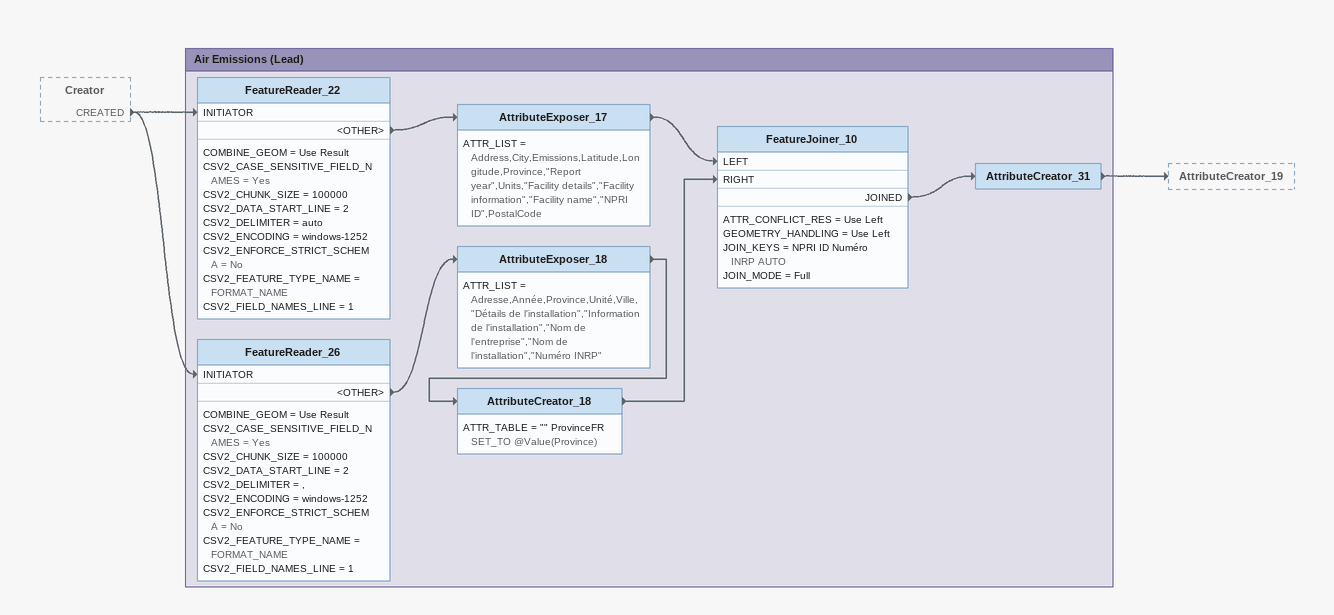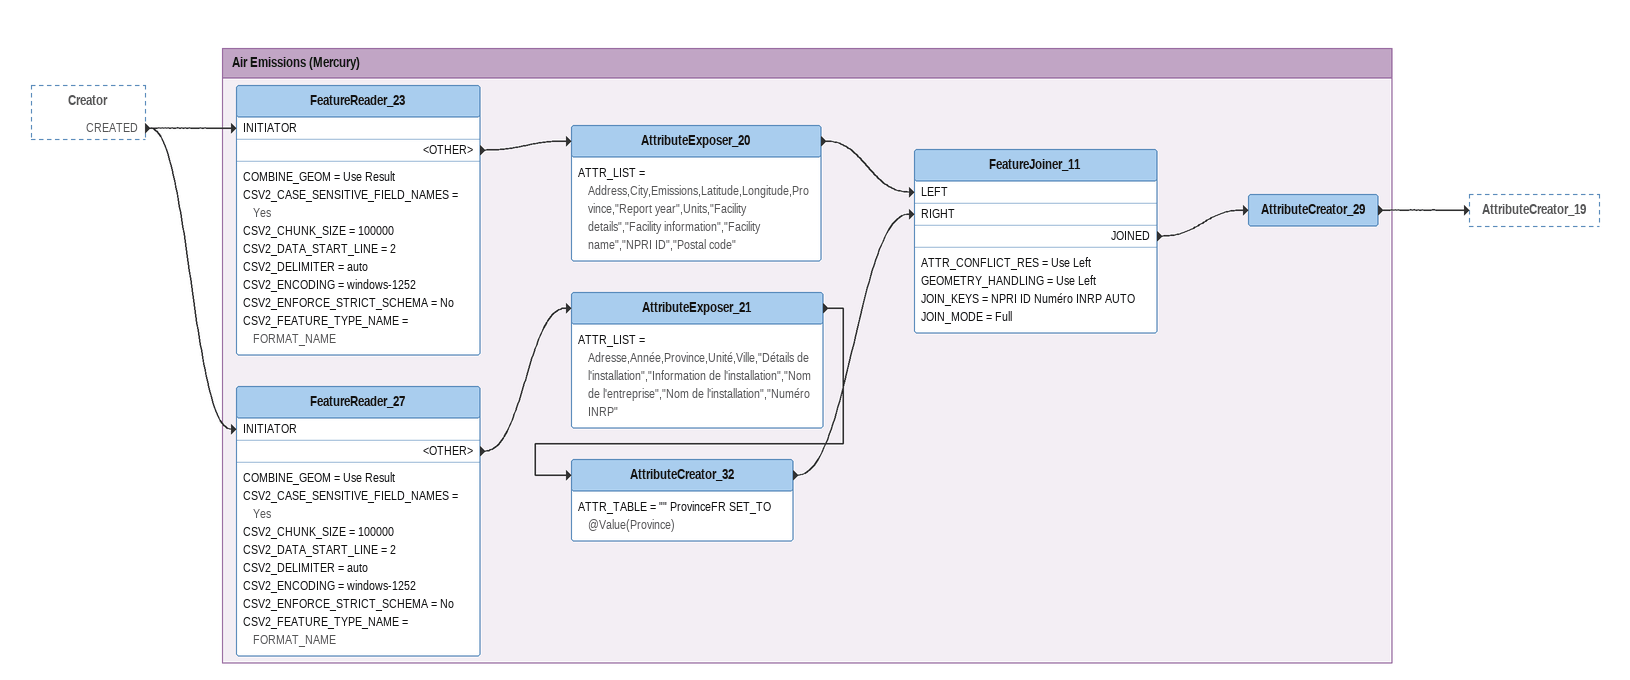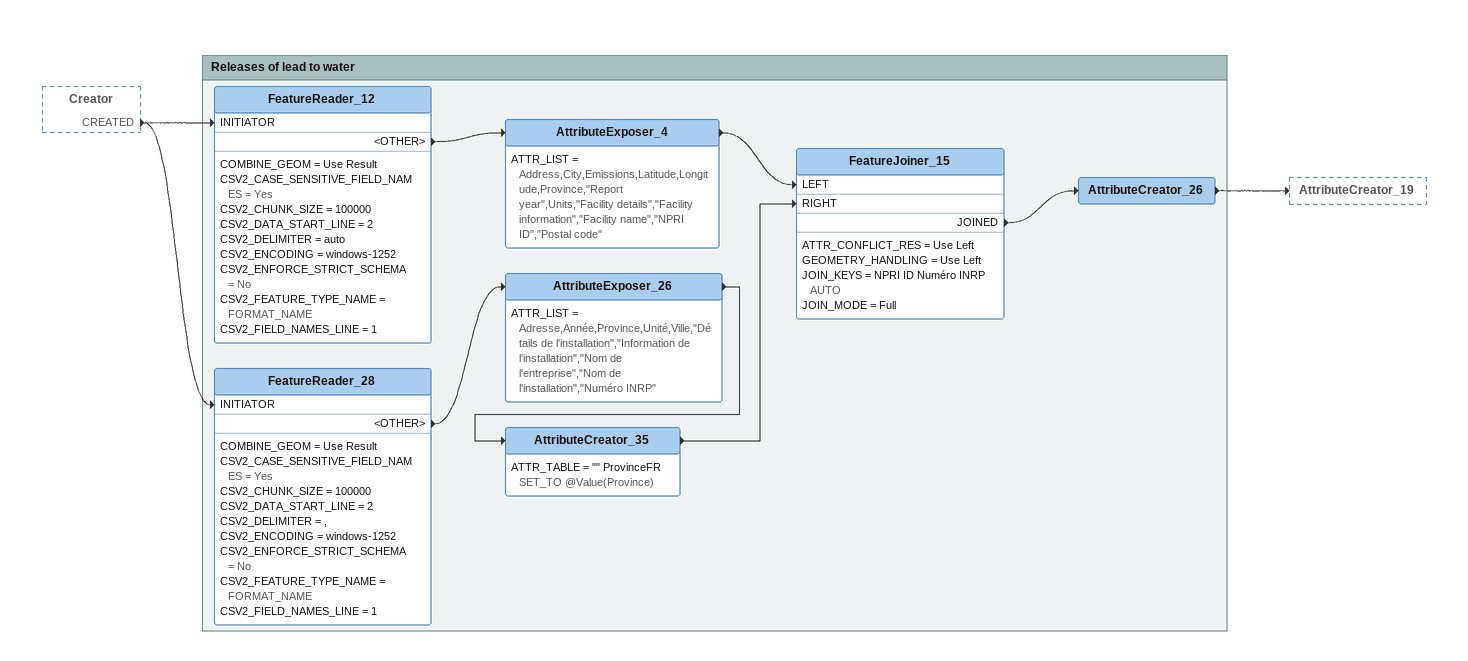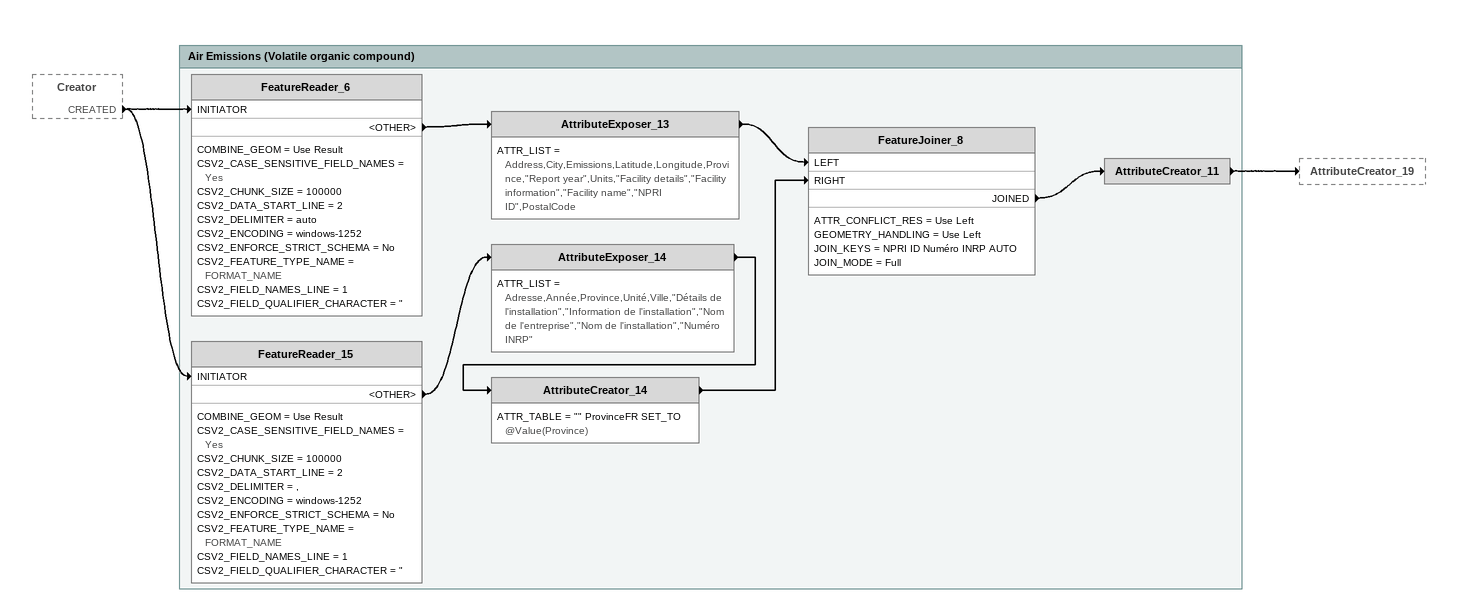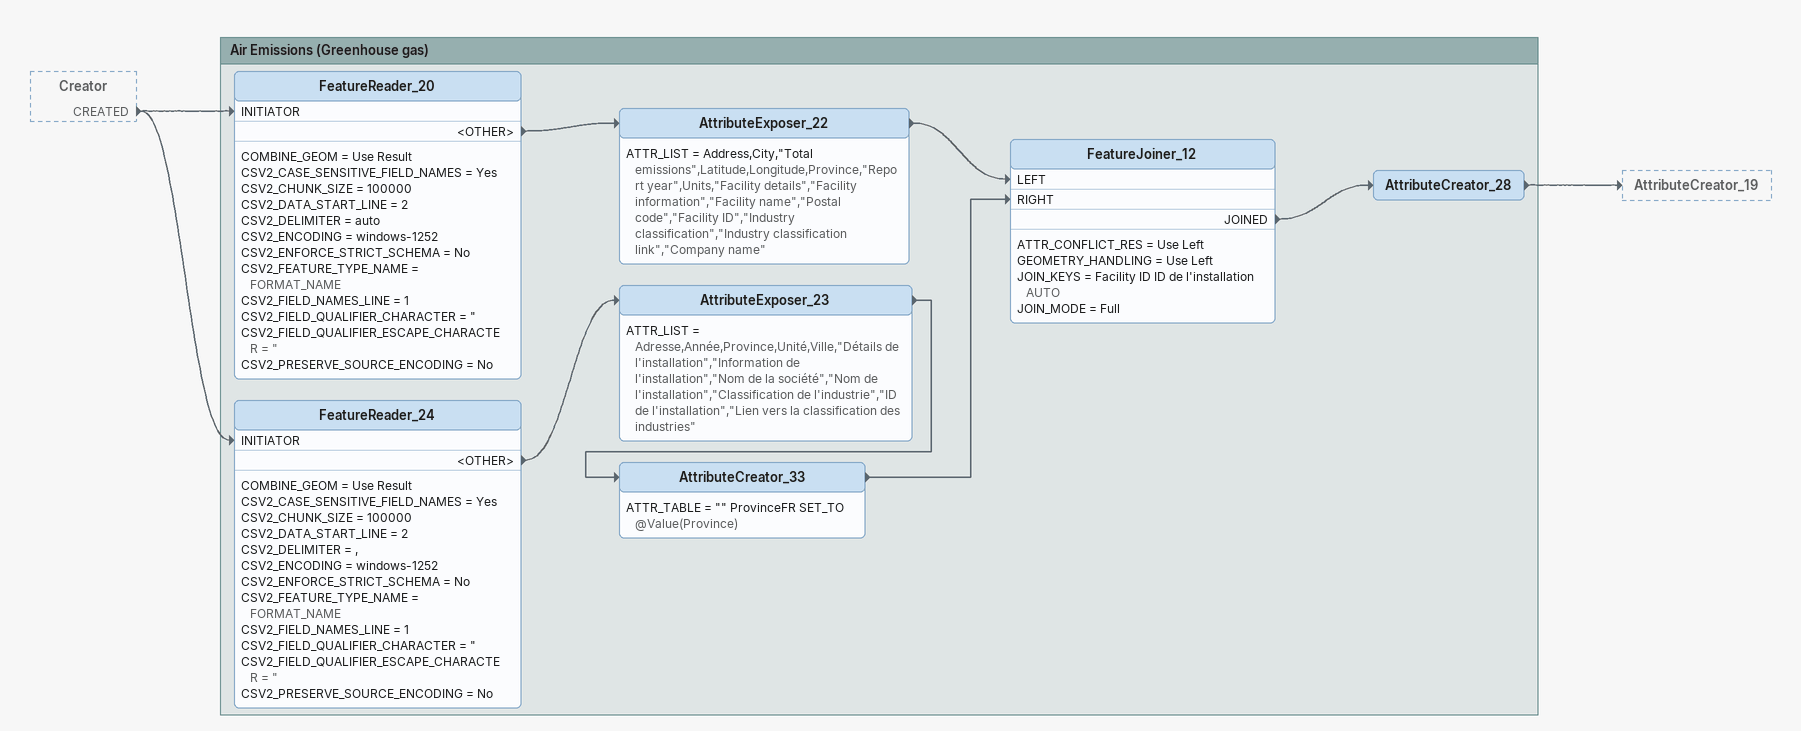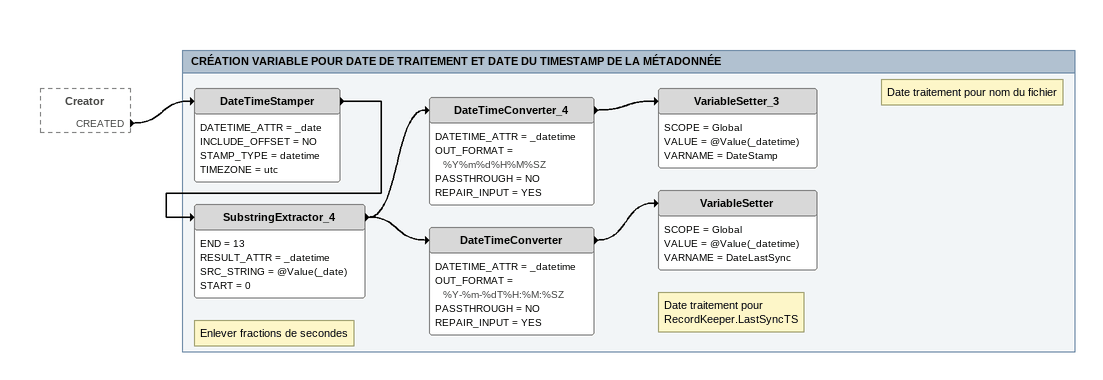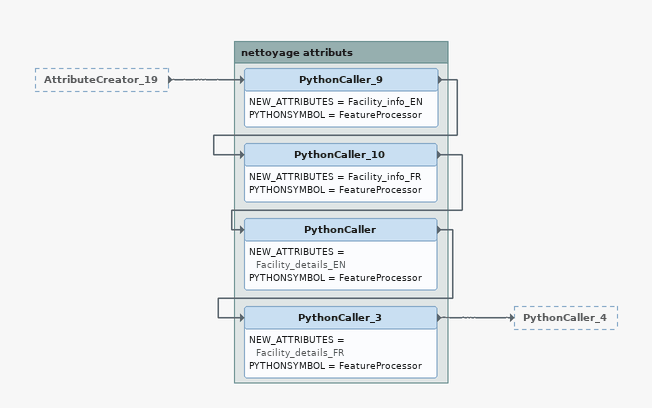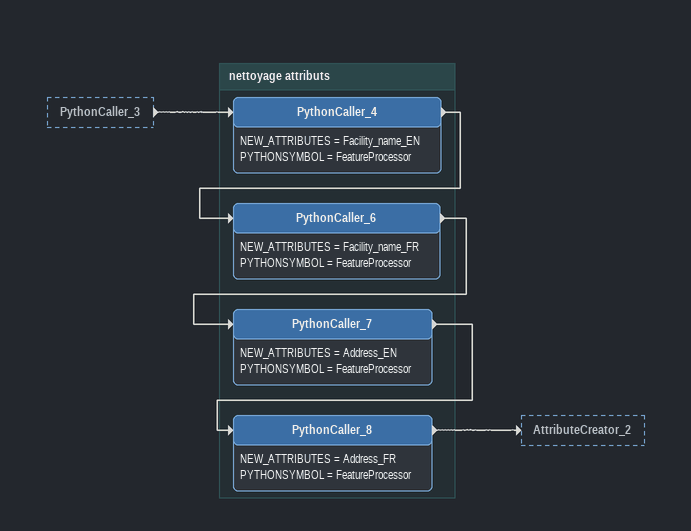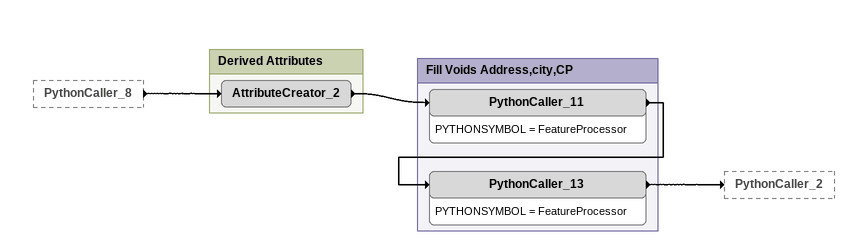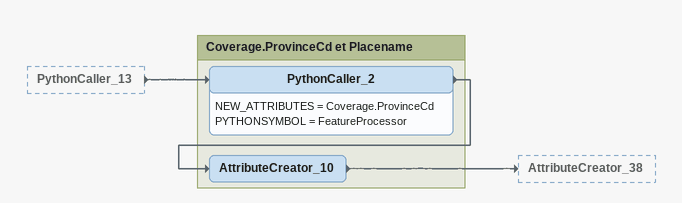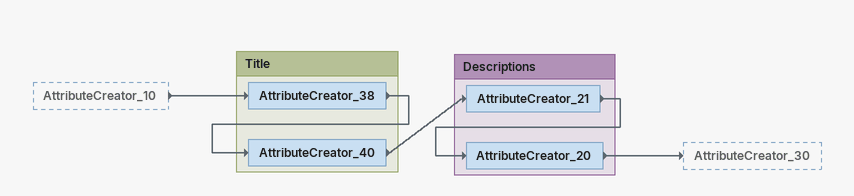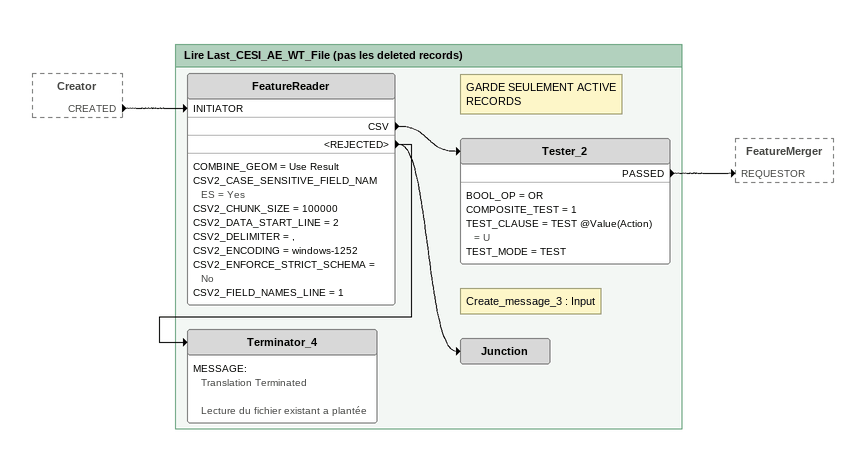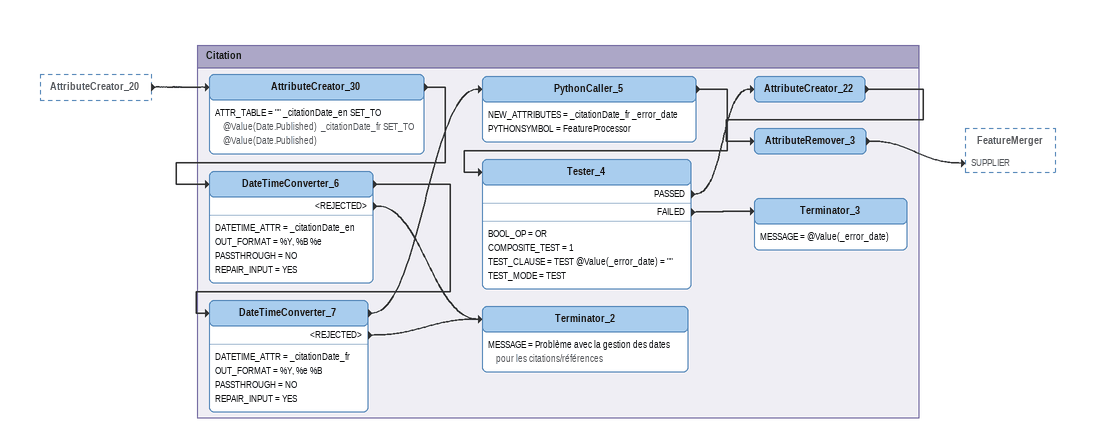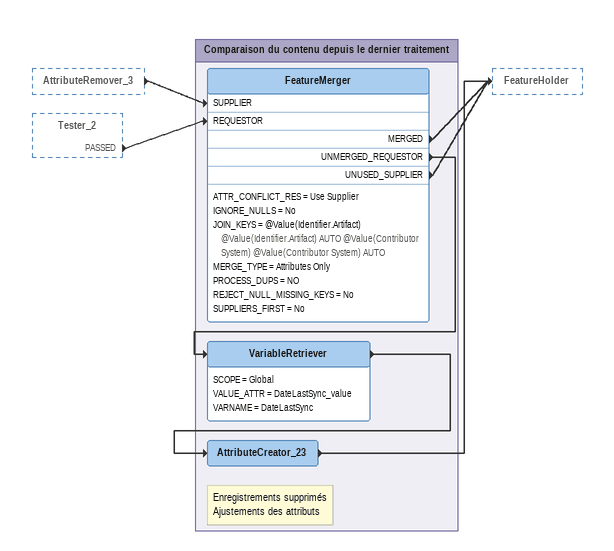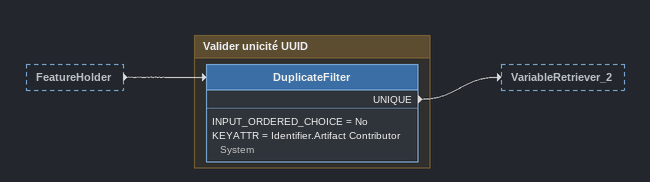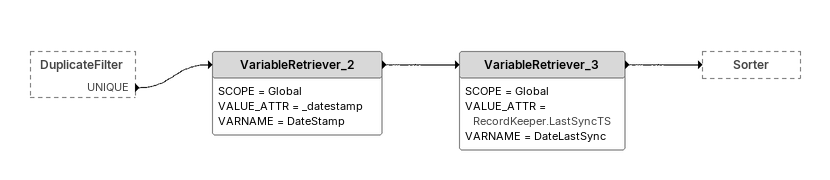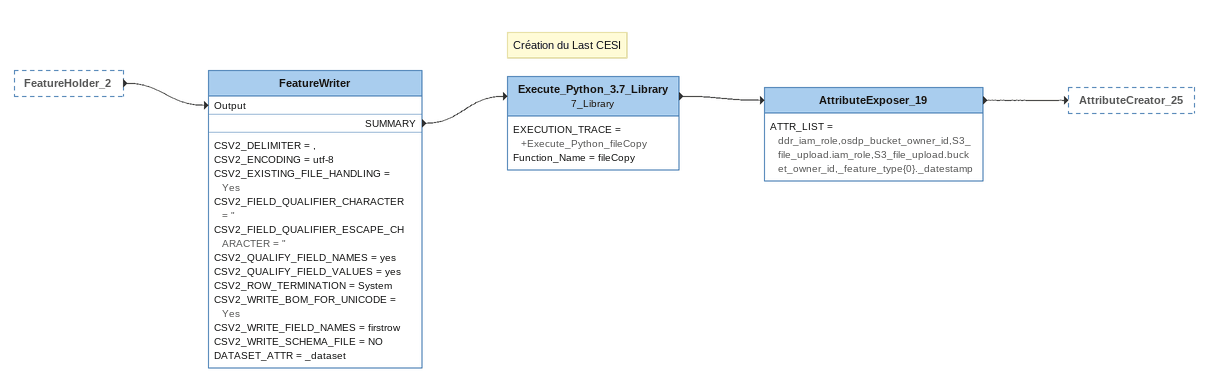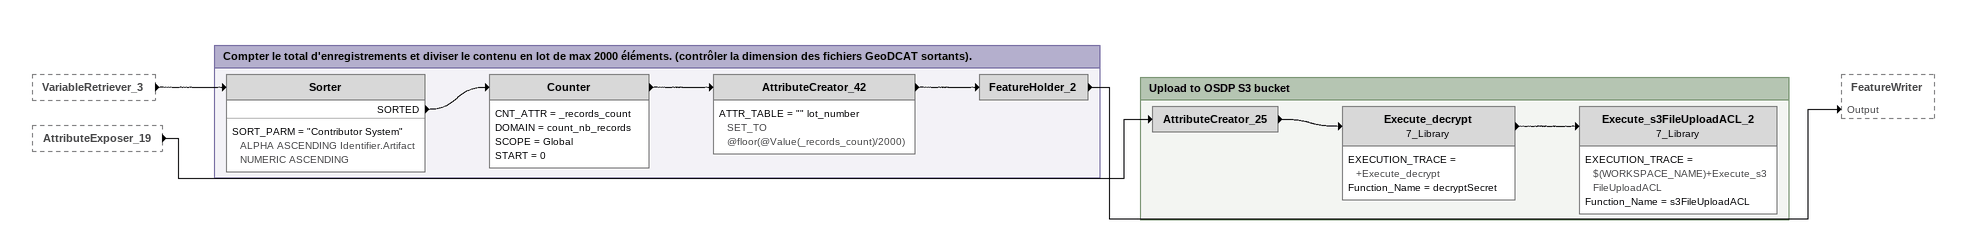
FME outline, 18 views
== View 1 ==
Creator [outside]
    CREATED -> FeatureReader_22 [INITIATOR]
    CREATED -> FeatureReader_26 [INITIATOR]

Bookmark: Air Emissions (Lead)
FeatureReader_22
    COMBINE_GEOM = Use Result
    CSV2_CASE_SENSITIVE_FIELD_NAMES = Yes
    CSV2_CHUNK_SIZE = 100000
    CSV2_DATA_START_LINE = 2
    CSV2_DELIMITER = auto
    CSV2_ENCODING = windows-1252
    CSV2_ENFORCE_STRICT_SCHEMA = No
    CSV2_FEATURE_TYPE_NAME = FORMAT_NAME
    CSV2_FIELD_NAMES_LINE = 1
    <OTHER> -> AttributeExposer_17
AttributeExposer_17
    ATTR_LIST = Address,City,Emissions,Latitude,Longitude,Province,"Report year",Units,"Facility details","Facility information","Facility name","NPRI ID",PostalCode
    -> FeatureJoiner_10 [LEFT]
FeatureReader_26
    COMBINE_GEOM = Use Result
    CSV2_CASE_SENSITIVE_FIELD_NAMES = Yes
    CSV2_CHUNK_SIZE = 100000
    CSV2_DATA_START_LINE = 2
    CSV2_DELIMITER = ,
    CSV2_ENCODING = windows-1252
    CSV2_ENFORCE_STRICT_SCHEMA = No
    CSV2_FEATURE_TYPE_NAME = FORMAT_NAME
    CSV2_FIELD_NAMES_LINE = 1
    <OTHER> -> AttributeExposer_18
AttributeExposer_18
    ATTR_LIST = Adresse,Année,Province,Unité,Ville,"Détails de l'installation","Information de l'installation","Nom de l'entreprise","Nom de l'installation","Numéro INRP"
    -> AttributeCreator_18
AttributeCreator_18
    ATTR_TABLE = "" ProvinceFR SET_TO @Value(Province)
    -> FeatureJoiner_10 [RIGHT]
FeatureJoiner_10
    ATTR_CONFLICT_RES = Use Left
    GEOMETRY_HANDLING = Use Left
    JOIN_KEYS = NPRI ID Numéro INRP AUTO
    JOIN_MODE = Full
    JOINED -> AttributeCreator_31
AttributeCreator_31
    -> AttributeCreator_19

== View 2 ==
Creator [outside]
    CREATED -> FeatureReader_23 [INITIATOR]
    CREATED -> FeatureReader_27 [INITIATOR]

Bookmark: Air Emissions (Mercury)
FeatureReader_23
    COMBINE_GEOM = Use Result
    CSV2_CASE_SENSITIVE_FIELD_NAMES = Yes
    CSV2_CHUNK_SIZE = 100000
    CSV2_DATA_START_LINE = 2
    CSV2_DELIMITER = auto
    CSV2_ENCODING = windows-1252
    CSV2_ENFORCE_STRICT_SCHEMA = No
    CSV2_FEATURE_TYPE_NAME = FORMAT_NAME
    <OTHER> -> AttributeExposer_20
AttributeExposer_20
    ATTR_LIST = Address,City,Emissions,Latitude,Longitude,Province,"Report year",Units,"Facility details","Facility information","Facility name","NPRI ID","Postal code"
    -> FeatureJoiner_11 [LEFT]
FeatureReader_27
    COMBINE_GEOM = Use Result
    CSV2_CASE_SENSITIVE_FIELD_NAMES = Yes
    CSV2_CHUNK_SIZE = 100000
    CSV2_DATA_START_LINE = 2
    CSV2_DELIMITER = auto
    CSV2_ENCODING = windows-1252
    CSV2_ENFORCE_STRICT_SCHEMA = No
    CSV2_FEATURE_TYPE_NAME = FORMAT_NAME
    <OTHER> -> AttributeExposer_21
AttributeExposer_21
    ATTR_LIST = Adresse,Année,Province,Unité,Ville,"Détails de l'installation","Information de l'installation","Nom de l'entreprise","Nom de l'installation","Numéro INRP"
    -> AttributeCreator_32
AttributeCreator_32
    ATTR_TABLE = "" ProvinceFR SET_TO @Value(Province)
    -> FeatureJoiner_11 [RIGHT]
FeatureJoiner_11
    ATTR_CONFLICT_RES = Use Left
    GEOMETRY_HANDLING = Use Left
    JOIN_KEYS = NPRI ID Numéro INRP AUTO
    JOIN_MODE = Full
    JOINED -> AttributeCreator_29
AttributeCreator_29
    -> AttributeCreator_19

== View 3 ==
Creator [outside]
    CREATED -> FeatureReader_12 [INITIATOR]
    CREATED -> FeatureReader_28 [INITIATOR]

Bookmark: Releases of lead to water
FeatureReader_12
    COMBINE_GEOM = Use Result
    CSV2_CASE_SENSITIVE_FIELD_NAMES = Yes
    CSV2_CHUNK_SIZE = 100000
    CSV2_DATA_START_LINE = 2
    CSV2_DELIMITER = auto
    CSV2_ENCODING = windows-1252
    CSV2_ENFORCE_STRICT_SCHEMA = No
    CSV2_FEATURE_TYPE_NAME = FORMAT_NAME
    CSV2_FIELD_NAMES_LINE = 1
    <OTHER> -> AttributeExposer_4
AttributeExposer_4
    ATTR_LIST = Address,City,Emissions,Latitude,Longitude,Province,"Report year",Units,"Facility details","Facility information","Facility name","NPRI ID","Postal code"
    -> FeatureJoiner_15 [LEFT]
FeatureReader_28
    COMBINE_GEOM = Use Result
    CSV2_CASE_SENSITIVE_FIELD_NAMES = Yes
    CSV2_CHUNK_SIZE = 100000
    CSV2_DATA_START_LINE = 2
    CSV2_DELIMITER = ,
    CSV2_ENCODING = windows-1252
    CSV2_ENFORCE_STRICT_SCHEMA = No
    CSV2_FEATURE_TYPE_NAME = FORMAT_NAME
    CSV2_FIELD_NAMES_LINE = 1
    <OTHER> -> AttributeExposer_26
AttributeExposer_26
    ATTR_LIST = Adresse,Année,Province,Unité,Ville,"Détails de l'installation","Information de l'installation","Nom de l'entreprise","Nom de l'installation","Numéro INRP"
    -> AttributeCreator_35
AttributeCreator_35
    ATTR_TABLE = "" ProvinceFR SET_TO @Value(Province)
    -> FeatureJoiner_15 [RIGHT]
FeatureJoiner_15
    ATTR_CONFLICT_RES = Use Left
    GEOMETRY_HANDLING = Use Left
    JOIN_KEYS = NPRI ID Numéro INRP AUTO
    JOIN_MODE = Full
    JOINED -> AttributeCreator_26
AttributeCreator_26
    -> AttributeCreator_19

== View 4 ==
Creator [outside]
    CREATED -> FeatureReader_6 [INITIATOR]
    CREATED -> FeatureReader_15 [INITIATOR]

Bookmark: Air Emissions (Volatile organic compound)
FeatureReader_6
    COMBINE_GEOM = Use Result
    CSV2_CASE_SENSITIVE_FIELD_NAMES = Yes
    CSV2_CHUNK_SIZE = 100000
    CSV2_DATA_START_LINE = 2
    CSV2_DELIMITER = auto
    CSV2_ENCODING = windows-1252
    CSV2_ENFORCE_STRICT_SCHEMA = No
    CSV2_FEATURE_TYPE_NAME = FORMAT_NAME
    CSV2_FIELD_NAMES_LINE = 1
    CSV2_FIELD_QUALIFIER_CHARACTER = "
    <OTHER> -> AttributeExposer_13
AttributeExposer_13
    ATTR_LIST = Address,City,Emissions,Latitude,Longitude,Province,"Report year",Units,"Facility details","Facility information","Facility name","NPRI ID",PostalCode
    -> FeatureJoiner_8 [LEFT]
FeatureReader_15
    COMBINE_GEOM = Use Result
    CSV2_CASE_SENSITIVE_FIELD_NAMES = Yes
    CSV2_CHUNK_SIZE = 100000
    CSV2_DATA_START_LINE = 2
    CSV2_DELIMITER = ,
    CSV2_ENCODING = windows-1252
    CSV2_ENFORCE_STRICT_SCHEMA = No
    CSV2_FEATURE_TYPE_NAME = FORMAT_NAME
    CSV2_FIELD_NAMES_LINE = 1
    CSV2_FIELD_QUALIFIER_CHARACTER = "
    <OTHER> -> AttributeExposer_14
AttributeExposer_14
    ATTR_LIST = Adresse,Année,Province,Unité,Ville,"Détails de l'installation","Information de l'installation","Nom de l'entreprise","Nom de l'installation","Numéro INRP"
    -> AttributeCreator_14
AttributeCreator_14
    ATTR_TABLE = "" ProvinceFR SET_TO @Value(Province)
    -> FeatureJoiner_8 [RIGHT]
FeatureJoiner_8
    ATTR_CONFLICT_RES = Use Left
    GEOMETRY_HANDLING = Use Left
    JOIN_KEYS = NPRI ID Numéro INRP AUTO
    JOIN_MODE = Full
    JOINED -> AttributeCreator_11
AttributeCreator_11
    -> AttributeCreator_19

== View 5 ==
Creator [outside]
    CREATED -> FeatureReader_20 [INITIATOR]
    CREATED -> FeatureReader_24 [INITIATOR]

Bookmark: Air Emissions (Greenhouse gas)
FeatureReader_20
    COMBINE_GEOM = Use Result
    CSV2_CASE_SENSITIVE_FIELD_NAMES = Yes
    CSV2_CHUNK_SIZE = 100000
    CSV2_DATA_START_LINE = 2
    CSV2_DELIMITER = auto
    CSV2_ENCODING = windows-1252
    CSV2_ENFORCE_STRICT_SCHEMA = No
    CSV2_FEATURE_TYPE_NAME = FORMAT_NAME
    CSV2_FIELD_NAMES_LINE = 1
    CSV2_FIELD_QUALIFIER_CHARACTER = "
    CSV2_FIELD_QUALIFIER_ESCAPE_CHARACTER = "
    CSV2_PRESERVE_SOURCE_ENCODING = No
    <OTHER> -> AttributeExposer_22
AttributeExposer_22
    ATTR_LIST = Address,City,"Total emissions",Latitude,Longitude,Province,"Report year",Units,"Facility details","Facility information","Facility name","Postal code","Facility ID","Industry classification","Industry classification link","Company name"
    -> FeatureJoiner_12 [LEFT]
FeatureReader_24
    COMBINE_GEOM = Use Result
    CSV2_CASE_SENSITIVE_FIELD_NAMES = Yes
    CSV2_CHUNK_SIZE = 100000
    CSV2_DATA_START_LINE = 2
    CSV2_DELIMITER = ,
    CSV2_ENCODING = windows-1252
    CSV2_ENFORCE_STRICT_SCHEMA = No
    CSV2_FEATURE_TYPE_NAME = FORMAT_NAME
    CSV2_FIELD_NAMES_LINE = 1
    CSV2_FIELD_QUALIFIER_CHARACTER = "
    CSV2_FIELD_QUALIFIER_ESCAPE_CHARACTER = "
    CSV2_PRESERVE_SOURCE_ENCODING = No
    <OTHER> -> AttributeExposer_23
AttributeExposer_23
    ATTR_LIST = Adresse,Année,Province,Unité,Ville,"Détails de l'installation","Information de l'installation","Nom de la société","Nom de l'installation","Classification de l'industrie","ID de l'installation","Lien vers la classification des industries"
    -> AttributeCreator_33
AttributeCreator_33
    ATTR_TABLE = "" ProvinceFR SET_TO @Value(Province)
    -> FeatureJoiner_12 [RIGHT]
FeatureJoiner_12
    ATTR_CONFLICT_RES = Use Left
    GEOMETRY_HANDLING = Use Left
    JOIN_KEYS = Facility ID ID de l'installation AUTO
    JOIN_MODE = Full
    JOINED -> AttributeCreator_28
AttributeCreator_28
    -> AttributeCreator_19

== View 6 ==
Creator [outside]
    CREATED -> DateTimeStamper

Bookmark: CRÉATION VARIABLE POUR DATE DE TRAITEMENT ET DATE DU TIMESTAMP DE LA MÉTADONNÉE
DateTimeStamper
    DATETIME_ATTR = _date
    INCLUDE_OFFSET = NO
    STAMP_TYPE = datetime
    TIMEZONE = utc
    -> SubstringExtractor_4
Note: Enlever fractions de secondes
SubstringExtractor_4
    END = 13
    RESULT_ATTR = _datetime
    SRC_STRING = @Value(_date)
    START = 0
    -> DateTimeConverter
    -> DateTimeConverter_4
DateTimeConverter_4
    DATETIME_ATTR = _datetime
    OUT_FORMAT = %Y%m%d%H%M%SZ
    PASSTHROUGH = NO
    REPAIR_INPUT = YES
    -> VariableSetter_3
Note: Date traitement pour nom du fichier
VariableSetter_3
    SCOPE = Global
    VALUE = @Value(_datetime)
    VARNAME = DateStamp
DateTimeConverter
    DATETIME_ATTR = _datetime
    OUT_FORMAT = %Y-%m-%dT%H:%M:%SZ
    PASSTHROUGH = NO
    REPAIR_INPUT = YES
    -> VariableSetter
Note: Date traitement pour / RecordKeeper.LastSyncTS
VariableSetter
    SCOPE = Global
    VALUE = @Value(_datetime)
    VARNAME = DateLastSync

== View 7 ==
AttributeCreator_19 [outside]
    -> PythonCaller_9

Bookmark: nettoyage attributs
PythonCaller_9
    NEW_ATTRIBUTES = Facility_info_EN
    PYTHONSYMBOL = FeatureProcessor
    -> PythonCaller_10
PythonCaller_10
    NEW_ATTRIBUTES = Facility_info_FR
    PYTHONSYMBOL = FeatureProcessor
    -> PythonCaller
PythonCaller
    NEW_ATTRIBUTES = Facility_details_EN
    PYTHONSYMBOL = FeatureProcessor
    -> PythonCaller_3
PythonCaller_3
    NEW_ATTRIBUTES = Facility_details_FR
    PYTHONSYMBOL = FeatureProcessor
    -> PythonCaller_4

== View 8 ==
PythonCaller_3 [outside]
    -> PythonCaller_4

Bookmark: nettoyage attributs
PythonCaller_4
    NEW_ATTRIBUTES = Facility_name_EN
    PYTHONSYMBOL = FeatureProcessor
    -> PythonCaller_6
PythonCaller_6
    NEW_ATTRIBUTES = Facility_name_FR
    PYTHONSYMBOL = FeatureProcessor
    -> PythonCaller_7
PythonCaller_7
    NEW_ATTRIBUTES = Address_EN
    PYTHONSYMBOL = FeatureProcessor
    -> PythonCaller_8
PythonCaller_8
    NEW_ATTRIBUTES = Address_FR
    PYTHONSYMBOL = FeatureProcessor
    -> AttributeCreator_2

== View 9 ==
PythonCaller_8 [outside]
    -> AttributeCreator_2

Bookmark: Derived Attributes
AttributeCreator_2
    -> PythonCaller_11

Bookmark: Fill Voids Address,city,CP
PythonCaller_11
    PYTHONSYMBOL = FeatureProcessor
    -> PythonCaller_13
PythonCaller_13
    PYTHONSYMBOL = FeatureProcessor
    -> PythonCaller_2

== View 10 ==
PythonCaller_13 [outside]
    -> PythonCaller_2

Bookmark: Coverage.ProvinceCd et Placename
PythonCaller_2
    NEW_ATTRIBUTES = Coverage.ProvinceCd
    PYTHONSYMBOL = FeatureProcessor
    -> AttributeCreator_10
AttributeCreator_10
    -> AttributeCreator_38

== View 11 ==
AttributeCreator_10 [outside]
    -> AttributeCreator_38

Bookmark: Title
AttributeCreator_38
    -> AttributeCreator_40
AttributeCreator_40
    -> AttributeCreator_21

Bookmark: Descriptions
AttributeCreator_21
    -> AttributeCreator_20
AttributeCreator_20
    -> AttributeCreator_30

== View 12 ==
Creator [outside]
    CREATED -> FeatureReader [INITIATOR]

Bookmark: Lire Last_CESI_AE_WT_File (pas les deleted records)
FeatureReader
    COMBINE_GEOM = Use Result
    CSV2_CASE_SENSITIVE_FIELD_NAMES = Yes
    CSV2_CHUNK_SIZE = 100000
    CSV2_DATA_START_LINE = 2
    CSV2_DELIMITER = ,
    CSV2_ENCODING = windows-1252
    CSV2_ENFORCE_STRICT_SCHEMA = No
    CSV2_FIELD_NAMES_LINE = 1
    CSV -> Tester_2
    <REJECTED> -> Terminator_4
    <REJECTED> -> Junction
Note: GARDE SEULEMENT ACTIVE RECORDS
Tester_2
    BOOL_OP = OR
    COMPOSITE_TEST = 1
    TEST_CLAUSE = TEST @Value(Action) = U
    TEST_MODE = TEST
    PASSED -> FeatureMerger [REQUESTOR]
Terminator_4
    MESSAGE:
      Translation Terminated

      Lecture du fichier existant a plantée
Note: Create_message_3 : Input
Junction

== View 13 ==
AttributeCreator_20 [outside]
    -> AttributeCreator_30

Bookmark: Citation
AttributeCreator_30
    ATTR_TABLE = "" _citationDate_en SET_TO @Value(Date.Published)  _citationDate_fr SET_TO @Value(Date.Published)
    -> DateTimeConverter_6
DateTimeConverter_6
    DATETIME_ATTR = _citationDate_en
    OUT_FORMAT = %Y, %B %e
    PASSTHROUGH = NO
    REPAIR_INPUT = YES
    -> DateTimeConverter_7
    <REJECTED> -> Terminator_2
DateTimeConverter_7
    DATETIME_ATTR = _citationDate_fr
    OUT_FORMAT = %Y, %e %B
    PASSTHROUGH = NO
    REPAIR_INPUT = YES
    -> PythonCaller_5
    <REJECTED> -> Terminator_2
PythonCaller_5
    NEW_ATTRIBUTES = _citationDate_fr _error_date
    PYTHONSYMBOL = FeatureProcessor
    -> Tester_4
Tester_4
    BOOL_OP = OR
    COMPOSITE_TEST = 1
    TEST_CLAUSE = TEST @Value(_error_date) = ""
    TEST_MODE = TEST
    PASSED -> AttributeCreator_22
    FAILED -> Terminator_3
AttributeCreator_22
    -> AttributeRemover_3
AttributeRemover_3
    -> FeatureMerger [SUPPLIER]
Terminator_3
    MESSAGE = @Value(_error_date)
Terminator_2
    MESSAGE = Problème avec la gestion des dates pour les citations/références

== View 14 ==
AttributeRemover_3 [outside]
    -> FeatureMerger [SUPPLIER]
Tester_2 [outside]
    PASSED -> FeatureMerger [REQUESTOR]

Bookmark: Comparaison du contenu depuis le dernier traitement
FeatureMerger
    ATTR_CONFLICT_RES = Use Supplier
    IGNORE_NULLS = No
    JOIN_KEYS = @Value(Identifier.Artifact) @Value(Identifier.Artifact) AUTO @Value(Contributor System) @Value(Contributor System) AUTO
    MERGE_TYPE = Attributes Only
    PROCESS_DUPS = NO
    REJECT_NULL_MISSING_KEYS = No
    SUPPLIERS_FIRST = No
    MERGED -> FeatureHolder
    UNMERGED_REQUESTOR -> VariableRetriever
    UNUSED_SUPPLIER -> FeatureHolder
VariableRetriever
    SCOPE = Global
    VALUE_ATTR = DateLastSync_value
    VARNAME = DateLastSync
    -> AttributeCreator_23
Note: Enregistrements supprimés / Ajustements des attributs
AttributeCreator_23
    -> FeatureHolder

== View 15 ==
FeatureHolder [outside]
    -> DuplicateFilter

Bookmark: Valider unicité UUID
DuplicateFilter
    INPUT_ORDERED_CHOICE = No
    KEYATTR = Identifier.Artifact Contributor System
    UNIQUE -> VariableRetriever_2

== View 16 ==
DuplicateFilter [outside]
    UNIQUE -> VariableRetriever_2
VariableRetriever_2
    SCOPE = Global
    VALUE_ATTR = _datestamp
    VARNAME = DateStamp
    -> VariableRetriever_3
VariableRetriever_3
    SCOPE = Global
    VALUE_ATTR = RecordKeeper.LastSyncTS
    VARNAME = DateLastSync
    -> Sorter

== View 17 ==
FeatureHolder_2 [outside]
    -> FeatureWriter [Output]
FeatureWriter
    CSV2_DELIMITER = ,
    CSV2_ENCODING = utf-8
    CSV2_EXISTING_FILE_HANDLING = Yes
    CSV2_FIELD_QUALIFIER_CHARACTER = "
    CSV2_FIELD_QUALIFIER_ESCAPE_CHARACTER = "
    CSV2_QUALIFY_FIELD_NAMES = yes
    CSV2_QUALIFY_FIELD_VALUES = yes
    CSV2_ROW_TERMINATION = System
    CSV2_WRITE_BOM_FOR_UNICODE = Yes
    CSV2_WRITE_FIELD_NAMES = firstrow
    CSV2_WRITE_SCHEMA_FILE = NO
    DATASET_ATTR = _dataset
    SUMMARY -> Execute_Python_3.7_Library
Note: Création du Last CESI
Execute_Python_3.7_Library: 7_Library
    EXECUTION_TRACE = +Execute_Python_fileCopy
    Function_Name = fileCopy
    -> AttributeExposer_19
AttributeExposer_19
    ATTR_LIST = ddr_iam_role,osdp_bucket_owner_id,S3_file_upload.iam_role,S3_file_upload.bucket_owner_id,_feature_type{0}._datestamp
    -> AttributeCreator_25

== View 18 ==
VariableRetriever_3 [outside]
    -> Sorter
AttributeExposer_19 [outside]
    -> AttributeCreator_25

Bookmark: Compter le total d'enregistrements et diviser le contenu en lot de max 2000 éléments. (contrôler la dimension des fichiers GeoDCAT sortants).
Sorter
    SORT_PARM = "Contributor System" ALPHA ASCENDING Identifier.Artifact NUMERIC ASCENDING
    SORTED -> Counter
Counter
    CNT_ATTR = _records_count
    DOMAIN = count_nb_records
    SCOPE = Global
    START = 0
    -> AttributeCreator_42
AttributeCreator_42
    ATTR_TABLE = "" lot_number SET_TO @floor(@Value(_records_count)/2000)
    -> FeatureHolder_2
FeatureHolder_2
    -> FeatureWriter [Output]

Bookmark: Upload to OSDP S3 bucket
AttributeCreator_25
    -> Execute_decrypt
Execute_decrypt: 7_Library
    EXECUTION_TRACE = +Execute_decrypt
    Function_Name = decryptSecret
    -> Execute_s3FileUploadACL_2
Execute_s3FileUploadACL_2: 7_Library
    EXECUTION_TRACE = $(WORKSPACE_NAME)+Execute_s3FileUploadACL
    Function_Name = s3FileUploadACL
